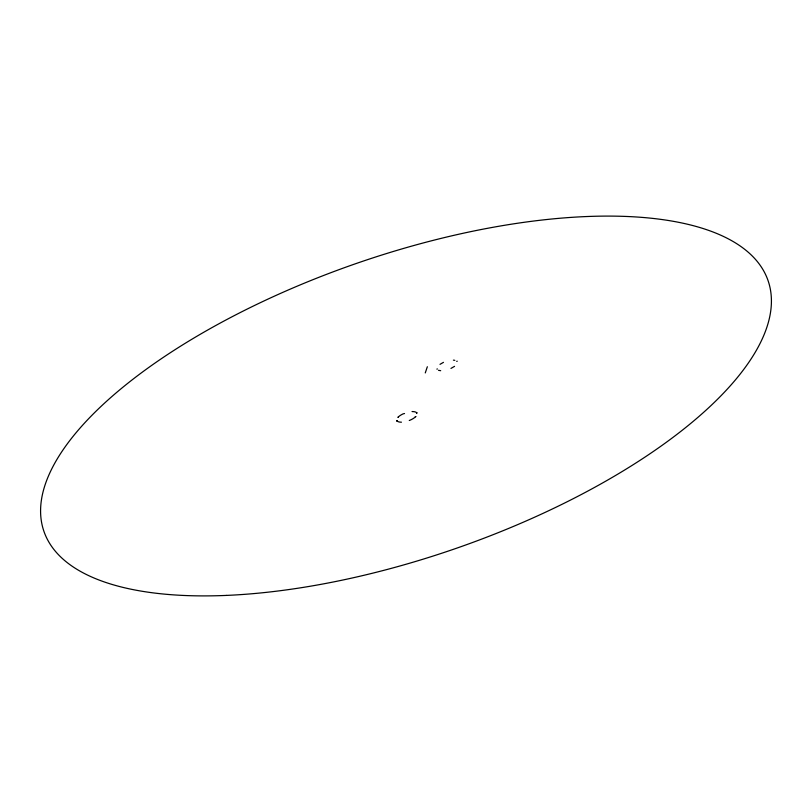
<?xml version="1.0" encoding="UTF-8"?>
<svg xmlns="http://www.w3.org/2000/svg" width="812" height="812" viewBox="0 0 812 812"><rect width="100%" height="100%" fill="white"/><g stroke="black" fill="none" stroke-linecap="round" stroke-linejoin="round"><path stroke-width="1.22" d="M457.278 361.198L456.669 361.36M396.692 420.829L397.301 420.565M397.332 420.646L396.774 420.951M427.335 366.74L425.275 372.921M398.448 417.216L397.9 417.267M437.424 368.952L436.866 369.115M412.049 411.501L412.394 411.582A10.688 4.212 -19.1 0 1 416.749 412.872L416.779 412.922M415.318 416.617L415.876 416.597M398.184 417.124L398.316 416.982A10.688 4.212 -19.1 0 1 403.178 413.846L404.528 413.531M415.663 416.637L415.531 416.779A10.688 4.212 -19.1 0 1 409.664 420.352L409.268 420.494M439.992 364.344L443.464 362.355M454.558 366.354L450.964 368.415M453.4 360.142L454.832 360.335M440.683 370.698L438.48 370.292M416.526 413.166L417.124 412.892M397.017 420.738L397.098 420.89A10.688 4.212 -19.1 0 0 401.453 422.179M226.436 595.409A383.162 150.941 -19.1 0 0 771.4 299.486A383.162 150.941 -19.1 0 0 220.164 323.095A383.162 150.941 -19.1 0 0 226.436 595.409"/></g></svg>
